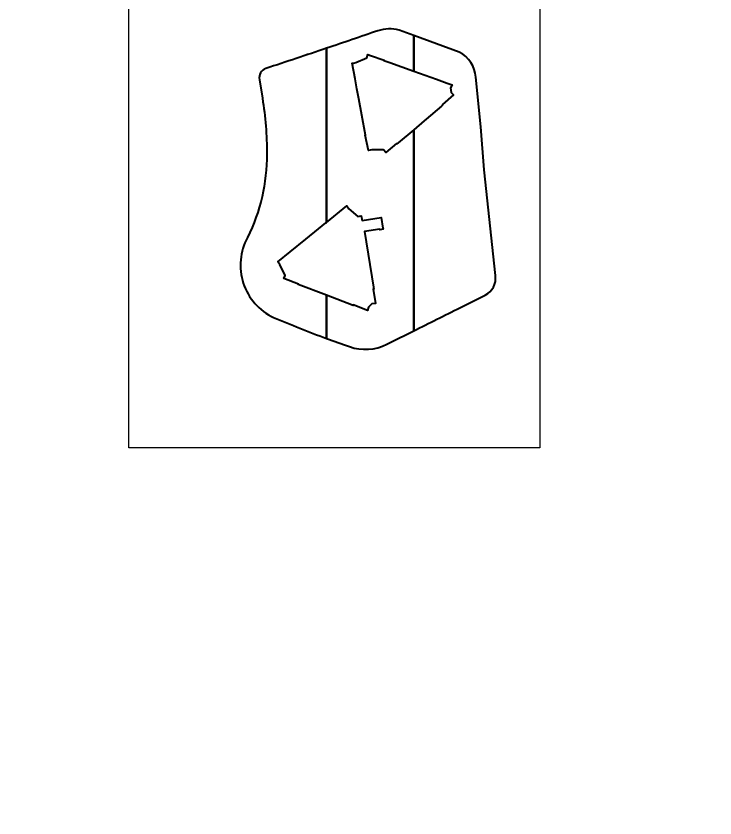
# Model space of a CAD drawing. Header units: metres. Extents: x 256329 to 886268, y -249371 to 355.
# Drawn here: x 282433.5 to 282652.5, y -1019.7 to -768.3 of the extents above; entities that cross this region are included whole.
import ezdxf

# ---------------------------------------------------------------- set-up
doc = ezdxf.new("R2010")
doc.units = ezdxf.units.M
doc.header["$MEASUREMENT"] = 0
doc.layers.get('0').update_dxf_attribs({"lineweight": 18})
doc.layers.add('A-AREA-BUP', color=30, linetype='Continuous', lineweight=0, plot=False)
doc.layers.add('SPECIAL_PARKING', color=7, linetype='Continuous', plot=False)

msp = doc.modelspace()

# ---------------------------------------------------------------- linework, layer by layer
at = {"elevation": 101311.467758}
msp.add_lwpolyline([(282468.802393, -619.703377), (282597.607543, -619.703377), (282597.607543, -903.647621), (282468.802393, -903.647621)], close=True, dxfattribs=at)
at = {"layer": 'A-AREA-BUP', "elevation": 101210.25339}
msp.add_lwpolyline([(282511.79806, -784.751521, 0.004672), (282546.851453, -772.956464, -0.144172), (282553.515103, -772.784137), (282572.380637, -779.67903, -0.26933), (282577.503747, -787.458388), (282579.147182, -803.06373), (282580.155835, -816.588079), (282583.667398, -849.694853, -0.334868), (282580.450885, -855.833191), (282572.592468, -859.763598, 0.001277), (282549.697447, -871.214599, -0.202785), (282537.918198, -871.969153, -0.015567), (282514.18921, -862.839032, -0.430968), (282506.012166, -837.753479, 0.117898), (282512.04318, -811.598519, 0.042938), (282510.68325, -794.096141), (282509.728416, -788.293649, -0.370217)], format="xyb", close=True, dxfattribs=at)
at = {"layer": 'A-AREA-BUP'}
for points, elevation in [([(282541.832562, -799.387467), (282542.952439, -805.631686), (282542.922667, -805.637148), (282543.871944, -810.513274), (282544.920029, -810.246702), (282548.600238, -810.27623), (282549.328636, -811.148058), (282552.726778, -808.262476), (282552.846835, -808.403473), (282553.253104, -808.069761), (282558.090091, -803.974754), (282561.37611, -801.201254), (282562.007175, -800.622291), (282566.803968, -796.545259), (282567.242847, -796.172497), (282567.12247, -796.030769), (282570.589961, -793.085164), (282569.847473, -792.333118), (282569.650285, -790.877348), (282570.091102, -789.86753), (282568.600991, -789.336424), (282568.598568, -789.333155), (282565.256711, -788.14686), (282550.573326, -782.878216), (282548.775231, -782.278521), (282548.79843, -782.204357), (282544.516726, -780.675679), (282543.676784, -780.397358), (282543.385859, -781.470302), (282539.932972, -782.936025), (282539.213442, -783.067509), (282538.855804, -783.132863), (282539.756206, -788.060173), (282540.303514, -791.205937), (282540.902733, -794.295938), (282541.832562, -799.387467)], 101312.577064), ([(282545.469661, -853.273065), (282542.677302, -835.856765), (282547.441734, -835.152454), (282547.473237, -835.350078), (282548.494492, -835.186712), (282548.430168, -834.784603), (282547.909769, -831.477541), (282541.902597, -832.43758), (282541.661733, -830.934369), (282540.541449, -831.123084), (282537.726298, -828.752486), (282537.103377, -827.868454), (282530.601491, -833.167763), (282528.299483, -835.011199), (282524.302373, -838.258473), (282519.363631, -842.255473), (282515.487971, -845.407634), (282516.178917, -846.25832), (282517.84909, -849.617084), (282517.372438, -850.6214), (282521.972468, -852.374023), (282521.930426, -852.485732), (282539.086449, -859.050769), (282539.111411, -858.885288), (282543.598, -860.602395), (282543.919727, -859.548571), (282545.016141, -858.570805), (282546.069241, -858.482254), (282545.350258, -853.989688), (282545.577592, -853.955111), (282545.492607, -853.424364)], 101311.467758)]:
    msp.add_lwpolyline(points, close=True, dxfattribs=dict(at, elevation=elevation))
at = {"layer": 'SPECIAL_PARKING', "color": 3, "ltscale": 0.05}
for points in [[(282558.090091, -803.974754), (282553.253104, -808.069761), (282552.846835, -808.403473), (282552.726778, -808.262476), (282549.328636, -811.148058), (282548.600238, -810.27623), (282544.920029, -810.246702), (282543.871944, -810.513274), (282542.922667, -805.637148), (282542.952439, -805.631686), (282541.832562, -799.387467), (282540.902733, -794.295938), (282540.303514, -791.205937), (282539.756206, -788.060173), (282538.855804, -783.132863), (282539.213442, -783.067509), (282539.932972, -782.936025), (282543.385859, -781.470302), (282543.676784, -780.397358), (282544.516726, -780.675679), (282548.79843, -782.204357), (282548.775231, -782.278521), (282550.573326, -782.878216), (282558.090091, -785.575357), (282558.090091, -774.456184), (282553.515103, -772.784137, 0.144172), (282546.851453, -772.956464, -0.002147), (282530.771818, -778.45763), (282530.771818, -833.028939), (282537.103377, -827.868454), (282537.726298, -828.752486), (282540.541449, -831.123084), (282541.661733, -830.934369), (282541.902597, -832.43758), (282547.909769, -831.477541), (282548.430168, -834.784603), (282548.494492, -835.186712), (282547.473237, -835.350078), (282547.441734, -835.152454), (282542.677302, -835.856765), (282545.469661, -853.273065), (282545.492607, -853.424364), (282545.577592, -853.955111), (282545.350258, -853.989688), (282546.069241, -858.482254), (282545.016141, -858.570805), (282543.919727, -859.548571), (282543.598, -860.602395), (282539.111411, -858.885288), (282539.086449, -859.050769), (282530.771818, -855.869038), (282530.771818, -869.397131, 0.004649), (282537.918198, -871.969153, 0.202785), (282549.697447, -871.214599, -0.000468), (282558.090091, -867.00002)], [(282580.155835, -816.588079), (282579.147182, -803.06373), (282577.503747, -787.458388, 0.26933), (282572.380637, -779.67903), (282558.090091, -774.456184), (282558.090091, -785.575357), (282565.256711, -788.14686), (282568.598568, -789.333155), (282568.600991, -789.336424), (282570.091102, -789.86753), (282569.650285, -790.877348), (282569.847473, -792.333118), (282570.589961, -793.085164), (282567.12247, -796.030769), (282567.242847, -796.172497), (282566.803968, -796.545259), (282562.007175, -800.622291), (282561.37611, -801.201254), (282558.090091, -803.974754), (282558.090091, -867.00002, -0.000808), (282572.592468, -859.763598), (282580.450885, -855.833191, 0.334868), (282583.667398, -849.694853)], [(282530.771818, -778.45763, -0.002525), (282511.79806, -784.751521, 0.370217), (282509.728416, -788.293649), (282510.68325, -794.096141, -0.042938), (282512.04318, -811.598519, -0.117898), (282506.012166, -837.753479, 0.430968), (282514.18921, -862.839032, 0.010917), (282530.771818, -869.397131), (282530.771818, -855.869038), (282521.930426, -852.485732), (282521.972468, -852.374023), (282517.372438, -850.6214), (282517.84909, -849.617084), (282516.178917, -846.25832), (282515.487971, -845.407634), (282519.363631, -842.255473), (282524.302373, -838.258473), (282528.299483, -835.011199), (282530.601491, -833.167763), (282530.771818, -833.028939)]]:
    msp.add_lwpolyline(points, format="xyb", close=True, dxfattribs=at)

doc.saveas('drawing.dxf')
